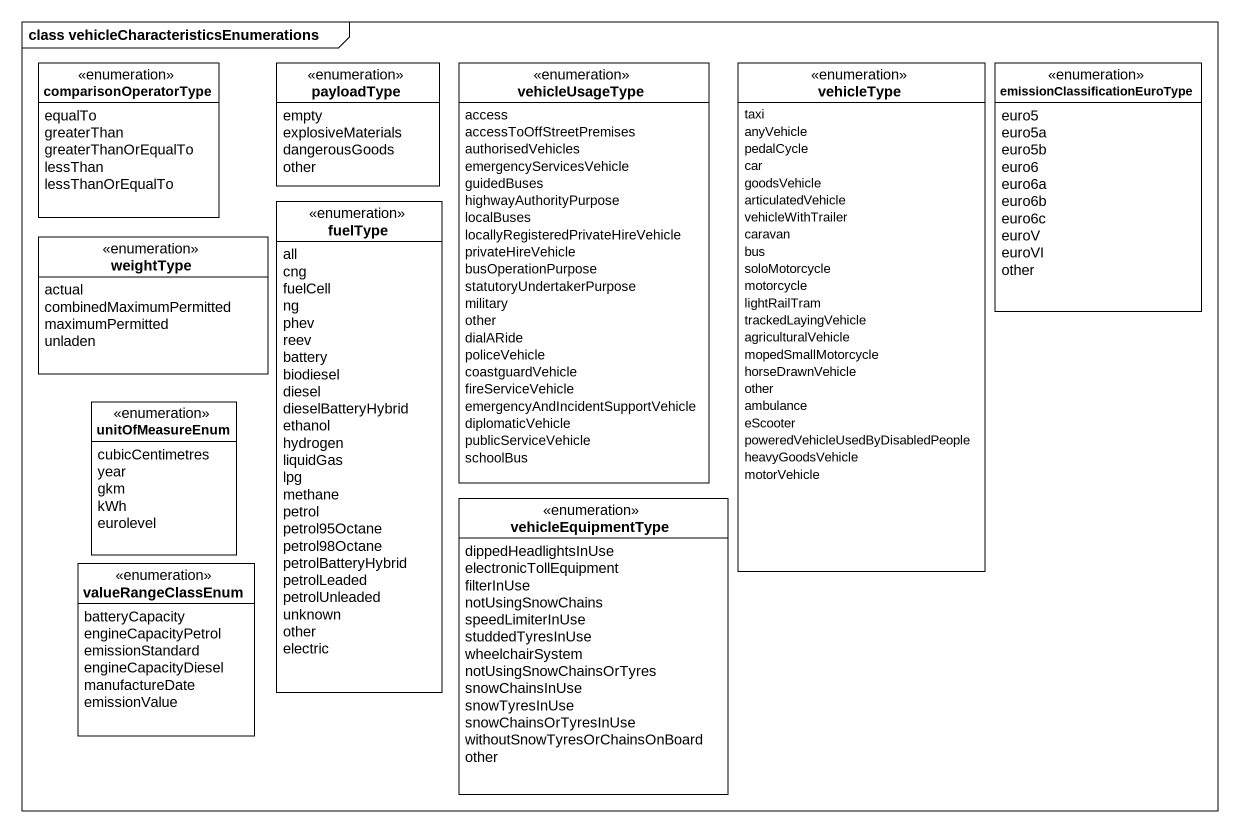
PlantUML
@startuml
mainframe class vehicleCharacteristicsEnumerations
hide circle
hide empty members
enum comparisonOperatorType {
  equalTo
  greaterThan
  greaterThanOrEqualTo
  lessThan
  lessThanOrEqualTo
}
enum payloadType {
  empty
  explosiveMaterials
  dangerousGoods
  other
}
enum vehicleUsageType {
  access
  accessToOffStreetPremises
  authorisedVehicles
  emergencyServicesVehicle
  guidedBuses
  highwayAuthorityPurpose
  localBuses
  locallyRegisteredPrivateHireVehicle
  privateHireVehicle
  busOperationPurpose
  statutoryUndertakerPurpose
  military
  other
  dialARide
  policeVehicle
  coastguardVehicle
  fireServiceVehicle
  emergencyAndIncidentSupportVehicle
  diplomaticVehicle
  publicServiceVehicle
  schoolBus
}
enum vehicleType {
  taxi
  anyVehicle
  pedalCycle
  car
  goodsVehicle
  articulatedVehicle
  vehicleWithTrailer
  caravan
  bus
  soloMotorcycle
  motorcycle
  lightRailTram
  trackedLayingVehicle
  agriculturalVehicle
  mopedSmallMotorcycle
  horseDrawnVehicle
  other
  ambulance
  eScooter
  poweredVehicleUsedByDisabledPeople
  heavyGoodsVehicle
  motorVehicle
}
enum "emissionClassificationEuroType" as emissionClassificationEuroTy {
  euro5
  euro5a
  euro5b
  euro6
  euro6a
  euro6b
  euro6c
  euroV
  euroVI
  other
}
enum weightType {
  actual
  combinedMaximumPermitted
  maximumPermitted
  unladen
}
enum fuelType {
  all
  cng
  fuelCell
  ng
  phev
  reev
  battery
  biodiesel
  diesel
  dieselBatteryHybrid
  ethanol
  hydrogen
  liquidGas
  lpg
  methane
  petrol
  petrol95Octane
  petrol98Octane
  petrolBatteryHybrid
  petrolLeaded
  petrolUnleaded
  unknown
  other
  electric
}
enum unitOfMeasureEnum {
  cubicCentimetres
  year
  gkm
  kWh
  eurolevel
}
enum vehicleEquipmentType {
  dippedHeadlightsInUse
  electronicTollEquipment
  filterInUse
  notUsingSnowChains
  speedLimiterInUse
  studdedTyresInUse
  wheelchairSystem
  notUsingSnowChainsOrTyres
  snowChainsInUse
  snowTyresInUse
  snowChainsOrTyresInUse
  withoutSnowTyresOrChainsOnBoard
  other
}
enum valueRangeClassEnum {
  batteryCapacity
  engineCapacityPetrol
  emissionStandard
  engineCapacityDiesel
  manufactureDate
  emissionValue
}
@enduml
